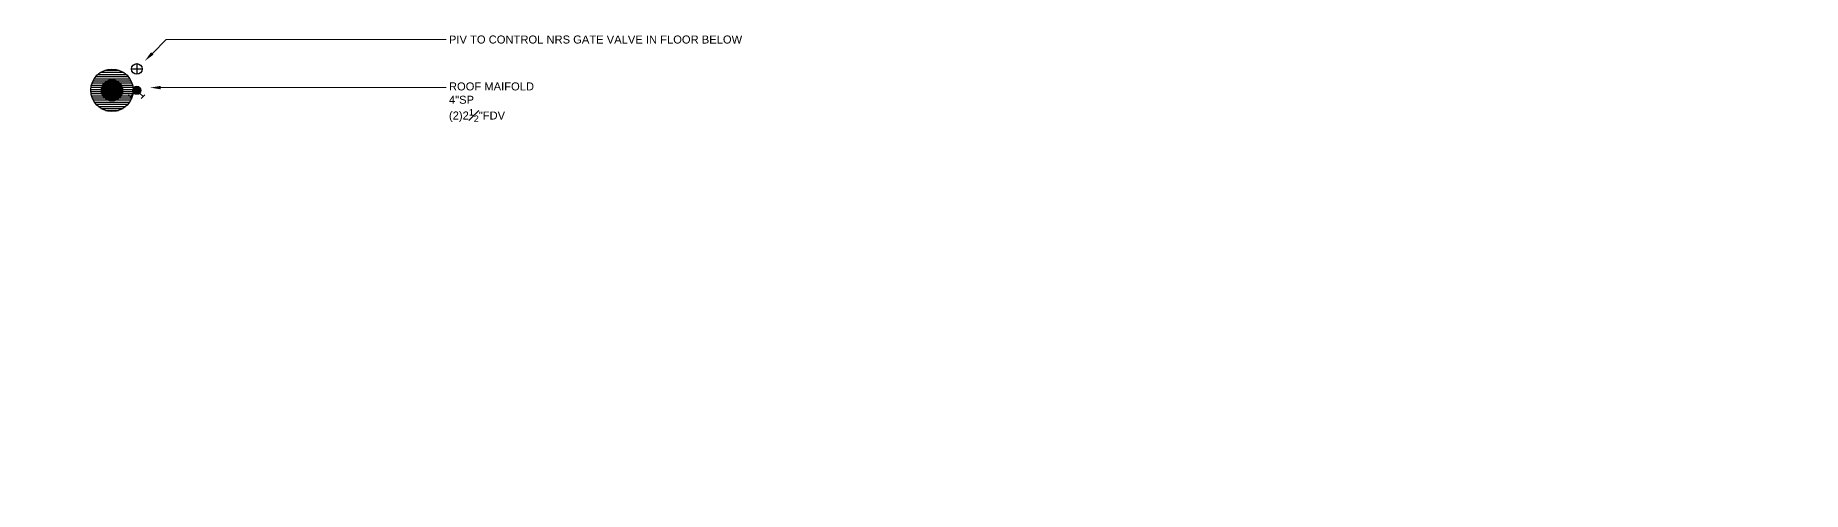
# Model space of a CAD drawing. Extents: x -3579 to 29599, y -216 to 604.
# Drawn here: x -584 to 2066, y -86 to 598 of the extents above; entities that cross this region are included whole.
import ezdxf
from ezdxf import colors
from ezdxf.entities.mleader import LeaderData, LeaderLine
from ezdxf.math import Vec2, Vec3

# ---------------------------------------------------------------- set-up
doc = ezdxf.new("R2010")
doc.units = 0
doc.header["$LTSCALE"] = 48
doc.header["$MEASUREMENT"] = 0
for name, color, linetype in [('F-FP-N', 2, 'Continuous'), ('F-FP-N @ 1 (1)', 2, 'Continuous'), ('F-FP-N @ 1 (2)', 2, 'Continuous'), ('F-FP-N @ 12', 2, 'Continuous'), ('F-FP-N @ 128', 2, 'Continuous'), ('F-FP-N @ 16', 2, 'Continuous'), ('F-FP-N @ 192', 2, 'Continuous'), ('F-FP-N @ 2', 2, 'Continuous'), ('F-FP-N @ 24', 2, 'Continuous'), ('F-FP-N @ 384', 2, 'Continuous'), ('F-FP-N @ 4', 2, 'Continuous'), ('F-FP-N @ 48', 2, 'Continuous'), ('F-FP-N @ 64', 2, 'Continuous'), ('F-FP-N @ 768', 2, 'Continuous'), ('F-FP-N @ 8', 2, 'Continuous'), ('F-FP-N @ 96', 2, 'Continuous')]:
    doc.layers.add(name, color=color, linetype=linetype)
doc.layers.add('G-ANNO-TEXT', color=70, linetype='Continuous', lineweight=0)
doc.styles.add('Arial', font='arial.ttf')

# ---------------------------------------------------------------- blocks, each defined once
blk = doc.blocks.new('*U28')
h = blk.add_hatch()
h.set_pattern_fill('ANSI31', color=256, scale=0.025, angle=135)
edge = h.paths.add_edge_path()
edge.add_arc((0, 0), 0.0313, 0, 360)
blk.add_circle((0, 0), 0.0312)
blk = doc.blocks.new('*U452')
at = {"layer": 'F-FP-N @ 1 (1)', "xscale": 1.33, "yscale": 1.33, "zscale": 1.33}
blk.add_blockref('*U28', (-469.2, 515.7), dxfattribs=at)
at = {"layer": 'F-FP-N @ 1 (2)', "xscale": 1.33, "yscale": 1.33, "zscale": 1.33}
blk.add_blockref('*U28', (-469.2, 515.7), dxfattribs=at)
at = {"layer": 'F-FP-N @ 12', "xscale": 15.96, "yscale": 15.96, "zscale": 15.96}
blk.add_blockref('*U28', (-469.2, 515.7), dxfattribs=at)
at = {"layer": 'F-FP-N @ 128', "xscale": 170.24, "yscale": 170.24, "zscale": 170.24}
blk.add_blockref('*U28', (-432, 515.7), dxfattribs=at)
at = {"layer": 'F-FP-N @ 16', "xscale": 21.28, "yscale": 21.28, "zscale": 21.28}
blk.add_blockref('*U28', (-469.2, 515.7), dxfattribs=at)
at = {"layer": 'F-FP-N @ 192', "xscale": 255.36, "yscale": 255.36, "zscale": 255.36}
blk.add_blockref('*U28', (-469.2, 515.7), dxfattribs=at)
at = {"layer": 'F-FP-N @ 2', "xscale": 2.66, "yscale": 2.66, "zscale": 2.66}
blk.add_blockref('*U28', (-469.2, 515.7), dxfattribs=at)
at = {"layer": 'F-FP-N @ 24', "xscale": 31.92, "yscale": 31.92, "zscale": 31.92}
blk.add_blockref('*U28', (-469.2, 515.7), dxfattribs=at)
at = {"layer": 'F-FP-N @ 384', "xscale": 510.72, "yscale": 510.72, "zscale": 510.72}
blk.add_blockref('*U28', (-469.2, 515.7), dxfattribs=at)
at = {"layer": 'F-FP-N @ 4', "xscale": 5.32, "yscale": 5.32, "zscale": 5.32}
blk.add_blockref('*U28', (-469.2, 515.7), dxfattribs=at)
at = {"layer": 'F-FP-N @ 48', "xscale": 63.84, "yscale": 63.84, "zscale": 63.84}
blk.add_blockref('*U28', (-469.2, 515.7), dxfattribs=at)
at = {"layer": 'F-FP-N @ 64', "xscale": 85.12, "yscale": 85.12, "zscale": 85.12}
blk.add_blockref('*U28', (-469.2, 515.7), dxfattribs=at)
at = {"layer": 'F-FP-N @ 768', "xscale": 1021.44, "yscale": 1021.44, "zscale": 1021.44}
blk.add_blockref('*U28', (-469.2, 515.7), dxfattribs=at)
at = {"layer": 'F-FP-N @ 8', "xscale": 10.64, "yscale": 10.64, "zscale": 10.64}
blk.add_blockref('*U28', (-469.2, 515.7), dxfattribs=at)
at = {"layer": 'F-FP-N @ 96', "xscale": 127.68, "yscale": 127.68, "zscale": 127.68}
blk.add_blockref('*U28', (-469.2, 515.7), dxfattribs=at)
blk = doc.blocks.new('*U30')
at = {"color": 0}
for p, q in [((-0.096, 0.053), (-0.053, 0.096)), ((-0.033, 0.033), (-0.074, 0.074)), ((0.033, 0.033), (0.074, 0.074)), ((0.053, 0.096), (0.096, 0.053))]:
    blk.add_line(p, q, dxfattribs=at)
blk.add_circle((0, 0), 0.0474, dxfattribs=at)
blk = doc.blocks.new('MainAlarmControlValve')
at = {"color": 0}
for p, q in [((-0.088, 0.088), (0.088, -0.088)), ((-0.088, -0.088), (0.088, 0.088))]:
    blk.add_line(p, q, dxfattribs=at)
blk.add_circle((0, 0), 0.125, dxfattribs=at)

msp = doc.modelspace()

# ---------------------------------------------------------------- block references
at = {"layer": 'F-FP-N'}
msp.add_blockref('*U452', (0, 0), dxfattribs=at)
at = {"layer": 'F-FP-N @ 128'}
for name, p, xscale, yscale, zscale, rotation in [('MainAlarmControlValve', (-432, 547.7), 64, 64, 64, 315), ('*U30', (-432, 515.7), 128, 128, 128, 180)]:
    msp.add_blockref(name, p, dxfattribs=dict(at, xscale=xscale, yscale=yscale, zscale=zscale, rotation=rotation))

# ---------------------------------------------------------------- leaders
at = {"layer": 'G-ANNO-TEXT'}
ml = msp.add_multileader_mtext('Standard', dxfattribs=at)
ml.set_content('PIV TO CONTROL NRS GATE VALVE IN FLOOR BELOW', color=256, style='Arial')
ml.set_leader_properties(color=256, linetype='ByLayer', lineweight=-1)
ml.build(insert=Vec2(0, 0))
ml.multileader.update_dxf_attribs({"has_dogleg": 0, "dogleg_length": 0.125, "arrow_head_size": 16, "scale": 128})
ctx = ml.context
ctx.base_point, ctx.scale, ctx.char_height, ctx.arrow_head_size, ctx.landing_gap_size, ctx.plane_origin = Vec3(32, 591.7), 128, 12, 16, 4, Vec3(-420, 559.7)
notes = []
notes.append((ctx, [(0, (1, 1, 0), (16, 591.7), (1, 0), 16, [(0, [(-420, 559.7), (-388, 591.7)], 0, [])])]))
ctx.mtext.insert, ctx.mtext.width, ctx.mtext.flow_direction = Vec3(36, 597.8), 230.957, 5
ml = msp.add_multileader_mtext('Standard', dxfattribs=at)
ml.set_content('\\A1;ROOF MAIFOLD\\P4"SP\\P(2)2{\\H0.8x;\\S1#2;}"FDV', color=256, style='Arial')
ml.set_leader_properties(color=256, linetype='ByLayer', lineweight=-1)
ml.build(insert=Vec2(0, 0))
ml.multileader.update_dxf_attribs({"has_dogleg": 0, "dogleg_length": 0.125, "arrow_head_size": 16, "scale": 128})
ctx = ml.context
ctx.base_point, ctx.scale, ctx.char_height, ctx.arrow_head_size, ctx.landing_gap_size, ctx.plane_origin = Vec3(32, 519.7), 128, 12, 16, 4, Vec3(-412, 519.7)
notes.append((ctx, [(0, (1, 1, 0), (16, 519.7), (1, 0), 16, [(0, [(-412, 519.7), (-164, 519.7)], 0, [])])]))
ctx.mtext.insert, ctx.mtext.flow_direction = Vec3(36, 527.5), 5
ml = msp.add_multileader_mtext('Standard', dxfattribs=at)
ml.set_content('PIV TO CONTROL NRS GATE VALVE IN FLOOR BELOW', color=256, style='Arial')
ml.set_leader_properties(color=256, linetype='ByLayer', lineweight=-1)
ml.build(insert=Vec2(0, 0))
ml.multileader.update_dxf_attribs({"has_dogleg": 0, "dogleg_length": 0.125, "arrow_head_size": 16, "scale": 128})
ctx = ml.context
ctx.base_point, ctx.scale, ctx.char_height, ctx.arrow_head_size, ctx.landing_gap_size, ctx.plane_origin = Vec3(-1540, -76.3), 128, 12, 16, 4, Vec3(-1992, -108.3)
notes.append((ctx, [(0, (1, 1, 0), (-1556, -76.3), (1, 0), 16, [(0, [(-1692, 307.7), (-1576, -76.3)], 0, [])])]))
ctx.mtext.insert, ctx.mtext.width, ctx.mtext.flow_direction = Vec3(-1536, -70.2), 230.957, 5
for ctx, leaders in notes:
    for number, flags, end, landing, length, lines in leaders:
        leader = LeaderData()
        leader.index, (leader.has_last_leader_line, leader.has_dogleg_vector, leader.attachment_direction) = number, flags
        leader.last_leader_point, leader.dogleg_vector, leader.dogleg_length = Vec3(end), Vec3(landing), length
        for number, points, colour, breaks in lines:
            line = LeaderLine()
            line.index, line.vertices, line.color, line.breaks = number, Vec3.list(points), colors.encode_raw_color(colour), breaks
            leader.lines.append(line)
        ctx.leaders.append(leader)

doc.saveas('drawing.dxf')
